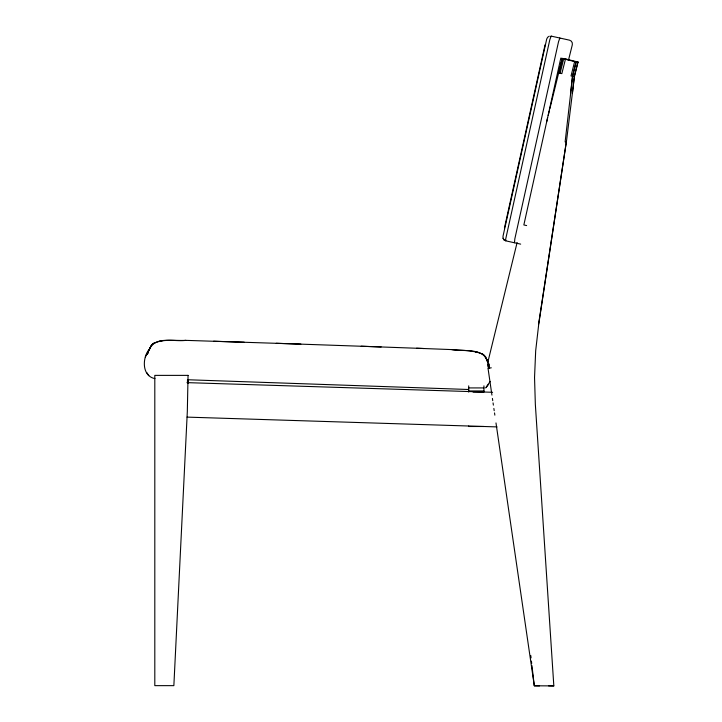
<?xml version="1.0" encoding="UTF-8"?>
<svg xmlns="http://www.w3.org/2000/svg" width="722" height="722" viewBox="0 0 722 722"><rect width="100%" height="100%" fill="white"/><g stroke="black" fill="none" stroke-linecap="round" stroke-linejoin="round"><path stroke-width="1.08" d="M187.449 383.265L187.485 379.889M187.684 383.265L187.774 379.889M538.594 324.16L566.346 141.855L565.155 141.954L565.182 141.404L572.6 76.342L576.192 62.002L578.051 62.065L574.459 76.415L566.653 139.797L538.729 324.196L535.679 350.775L534.542 377.498L535.336 404.23L553.828 685.891L548.594 685.828M485.689 387.931L490.175 381.46M520.67 244.135L505.743 240.832L505.743 238.838L549.803 39.782L551.13 36.1L569.55 40.179L571.237 41.091L572.257 42.769L572.32 44.773L568.566 59.854L560.795 58.13L523.847 224.957L526.627 225.571M570.615 93.355L572.429 76.306L576.021 61.957M572.411 93.418L574.297 76.37L577.889 62.02M487.928 366.198L488.442 359.727L517.114 242.529M504.434 228.044L545.065 44.791M546.59 122.036L547.664 117.65M548.206 115.466L549.271 111.08M549.812 108.896L562.248 58.401L576.192 62.002M562.267 58.428L558.675 72.769L560.101 73.184L561.833 73.635L565.425 59.285M560.101 73.184L563.692 58.834M574.622 61.614L571.03 75.954L574.297 76.37M559.505 38.492L559.857 38.031L558.53 41.723L514.831 238.865L514.47 242.763L514.38 242.213M150.266 347.481L149.788 348.699C155.862 335.838 174.516 341.975 185.825 340.36L300.866 344.114M145.321 357.038L149.833 348.573C142.035 357.11 141.53 376.108 154.959 378.617M150.699 346.587L151.575 344.99M150.194 347.652L146.367 355.08L147.983 352.264L147.135 353.78M148.47 351.289L150.988 345.874L152.703 343.862M550.832 36.569L551.139 36.1M486.258 387.29L488.406 384.51M152.432 344.087C162.369 338.419 174.859 340.964 185.816 340.36M549.234 36.208L547.601 37.309L546.698 39.096L503.008 236.247L503.063 238.242L504.064 239.921L505.752 240.832L505.671 240.282M155.004 342.517L153.84 343.085M491.285 367.814L488.036 368.364L491.926 395.096M161.845 341.028L159.147 341.416M553.801 685.9L534.307 685.792L495.987 422.939M468.704 387.922L483.939 387.922M468.704 390.945L483.939 390.945M473.054 392.055L483.939 392.055L483.939 385.855M483.939 426.494L468.704 426.494L468.704 426.016M539.542 685.864L534.28 685.801L531.952 665.63M187.052 382.633L492.594 392.29M187.07 417.117L497.043 426.91M213.631 341.226L244.207 342.21M276.273 343.284L381.135 346.939M187.567 379.745L468.659 389.501M361.18 346.226L423.814 348.518M487.774 362.146L486.989 360.278L487.648 361.848C483.334 347.011 463.217 351.957 451.611 349.592L416.549 348.248M451.62 349.592C461.881 350.369 472.621 350.179 482.341 353.942M487.819 364.032L489.326 364.105L489.516 368.085M563.629 58.473L578.051 62.065M475.491 351.912L478.163 352.489M483.226 354.448L484.688 355.621M482.224 353.879L483.352 354.52M484.426 355.377L487.025 360.404L486.339 358.518M146.837 372.651L148.795 375.63M503.063 238.242L504.073 239.93M486.014 357.507L485.482 356.587M486.664 359.285L487.648 361.848M492.413 398.436L492.738 400.665M493.063 402.894L493.388 405.123M493.875 408.462L494.2 410.692M494.525 412.921L494.85 415.15M530.796 655.549L531.058 657.859M531.437 661.144L531.699 663.446M488.117 364.041L488.325 368.292M468.704 385.855L468.704 392.055M188.054 375.377L187.323 411.468L173.858 685.647L154.806 685.647L154.806 375.377L188.054 375.377M187.928 379.889L187.828 383.265L187.919 379.889M562.528 58.509L558.936 72.859L562.528 58.509M147.324 353.554L147.107 353.988L148.326 352.544L147.107 353.988L147.333 353.554"/></g></svg>
